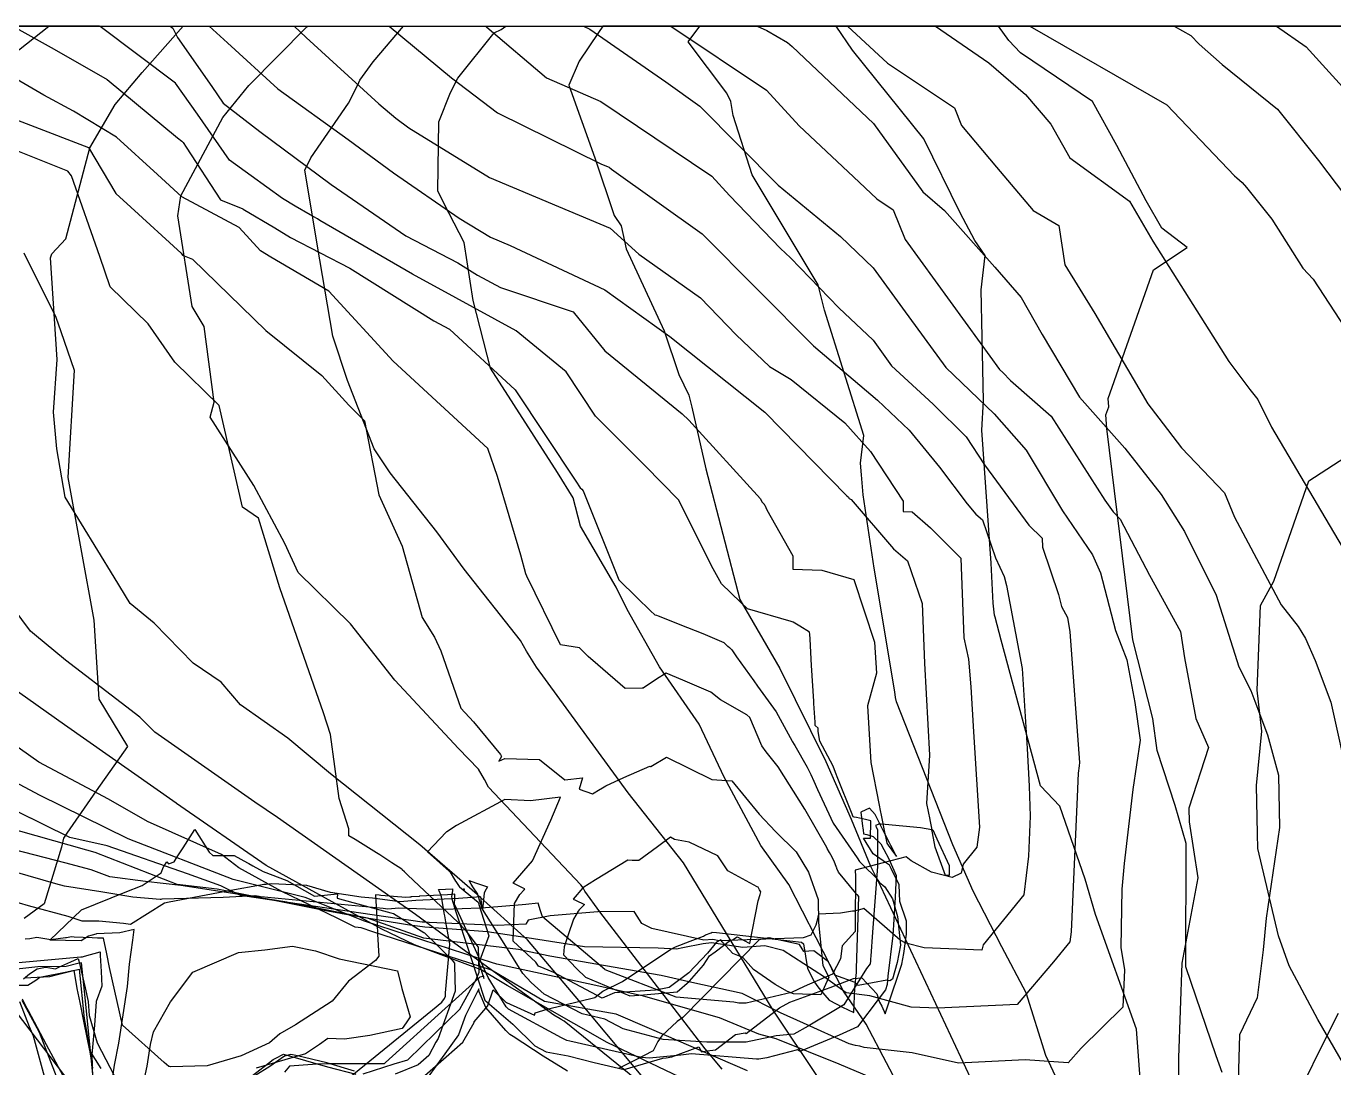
# Model space of a CAD drawing. Extents: x 0 to 298, y 0 to 220.
# Drawn here: x 49.19 to 91.3, y 186.46 to 220 of the extents above; entities that cross this region are included whole.
import ezdxf

# ---------------------------------------------------------------- set-up
doc = ezdxf.new("R2010")
doc.units = 0
doc.layers.add('LINES', color=1, linetype='CONTINUOUS')

msp = doc.modelspace()

# ---------------------------------------------------------------- linework, layer by layer
at = {"layer": 'LINES', "color": 1}
for points in [[(42.936, 220, 0), (49.698, 220, 0), (50.543, 220, 0), (53.827, 220, 0), (53.908, 219.934, 0), (54.06, 219.634, 0), (55.166, 218.059, 0), (55.539, 217.526, 0), (56.714, 216.605, 0), (59.016, 214.899, 0), (61.42, 213.25, 0), (63.088, 212.385, 0), (63.724, 211.987, 0), (64.468, 211.581, 0), (66.808, 210.806, 0), (67.824, 209.542, 0), (70.313, 207.522, 0), (70.535, 207.311, 0), (72.84, 204.78, 0), (72.878, 204.684, 0), (72.933, 204.63, 0), (72.952, 204.612, 0), (72.961, 204.603, 0), (72.983, 204.582, 0), (73.037, 204.429, 0), (73.883, 202.947, 0), (73.877, 202.519, 0), (74.814, 202.491, 0), (75.841, 202.189, 0), (76.515, 200.166, 0), (76.574, 199.167, 0), (76.279, 198.121, 0), (76.395, 196.293, 0), (76.663, 194.922, 0), (76.697, 194.749, 0), (76.727, 194.595, 0), (76.844, 194, 0), (76.872, 193.857, 0), (76.904, 193.694, 0), (76.95, 193.631, 0), (77.063, 193.475, 0), (77.215, 193.265, 0), (77.035, 193.621, 0), (76.99, 193.711, 0), (76.844, 194, 0), (76.608, 194.467, 0), (76.53, 194.621, 0), (76.35, 194.821, 0), (76.09, 194.71, 0), (76.066, 194.7, 0), (76.127, 194.242, 0), (76.135, 194.184, 0), (76.142, 194.129, 0), (76.159, 194.002, 0), (76.264, 193.972, 0), (76.466, 193.916, 0), (76.714, 193.677, 0), (76.807, 193.496, 0), (76.966, 193.189, 0), (77.206, 192.656, 0), (77.174, 191.956, 0), (77.123, 191.063, 0), (77.105, 190.724, 0), (76.941, 189.42, 0), (76.921, 189.142, 0), (76.859, 188.97, 0), (76.664, 188.702, 0), (75.967, 187.789, 0), (75.373, 187.514, 0), (74.161, 187.007, 0), (74.092, 186.997, 0), (74.026, 187.038, 0), (73.041, 186.788, 0), (72.786, 186.74, 0), (72.705, 186.74, 0), (70.611, 186.919, 0)], [(74.485, 199.413, 0), (74.434, 200.265, 0), (74.425, 200.423, 0), (74.421, 200.492, 0), (74.103, 200.68, 0), (73.994, 200.745, 0), (73.885, 200.81, 0), (73.825, 200.828, 0), (72.42, 201.242, 0), (72.196, 201.458, 0), (71.587, 202.049, 0), (71.312, 202.529, 0), (70.201, 204.753, 0), (69.121, 205.84, 0), (67.525, 207.448, 0), (66.582, 208.869, 0), (64.974, 210.196, 0), (63.027, 211.257, 0), (61.636, 212.015, 0), (58.647, 213.748, 0), (58.571, 213.792, 0), (58.339, 213.926, 0), (57.857, 214.206, 0), (57.44, 214.448, 0), (56.439, 215.182, 0), (55.738, 215.688, 0), (54.708, 217.162, 0), (54.003, 218.166, 0), (51.57, 219.984, 0), (51.548, 220, 0), (51.316, 220, 0), (51.287, 220, 0), (51.241, 220, 0), (43.56, 220, 0)], [(45.335, 220, 0), (51.473, 220, 0), (52.136, 220, 0), (52.96, 220, 0), (58.22, 220, 0), (60.351, 220, 0), (63.413, 220, 0), (65.558, 220, 0), (73.126, 220, 0), (74.018, 220, 0), (74.021, 220, 0), (75.643, 220, 0), (76.926, 218.812, 0), (79.088, 217.369, 0), (79.31, 216.799, 0), (80.439, 215.461, 0), (81.618, 214.066, 0), (82.443, 213.581, 0), (82.634, 212.32, 0), (83.605, 210.751, 0), (85.316, 207.842, 0), (85.666, 207.382, 0), (86.4, 206.423, 0), (87.783, 204.973, 0), (88.1, 204.19, 0), (89.609, 201.368, 0), (90.151, 200.675, 0), (90.394, 200.288, 0), (90.705, 199.58, 0), (91.208, 198.238, 0), (91.795, 195.579, 0)], [(61.601, 185.844, 0), (62.714, 186.821, 0), (63.25, 187.294, 0), (63.613, 187.925, 0), (63.615, 187.929, 0), (63.62, 187.938, 0), (63.622, 187.941, 0), (64.055, 188.457, 0), (64.062, 188.466, 0), (64.225, 188.98, 0), (64.651, 188.57, 0), (64.657, 188.564, 0), (64.659, 188.562, 0), (65.559, 188.164, 0), (65.585, 188.238, 0), (65.968, 188.355, 0), (67.501, 188.731, 0), (67.758, 188.927, 0), (68.397, 189.245, 0), (69.953, 190.288, 0), (70.101, 190.357, 0), (70.577, 190.546, 0), (70.998, 190.698, 0), (71.065, 190.742, 0), (71.25, 190.808, 0), (71.279, 190.83, 0), (71.417, 190.819, 0), (74.161, 190.508, 0), (74.219, 190.461, 0), (74.353, 189.667, 0), (74.582, 189.225, 0), (74.687, 189.074, 0), (74.773, 188.959, 0), (75.047, 188.64, 0), (75.482, 188.412, 0), (75.848, 188.249, 0), (75.881, 189.044, 0), (75.932, 189.53, 0), (75.935, 189.662, 0), (76.005, 191.981, 0), (75.966, 192.029, 0), (75.924, 192.058, 0), (75.908, 192.083, 0), (75.904, 192.089, 0), (75.349, 192.759, 0), (75.299, 192.885, 0), (75.294, 192.898, 0), (75.289, 192.911, 0), (75.207, 193.12, 0), (75.101, 193.321, 0), (75.059, 193.399, 0), (74.99, 193.529, 0), (74.978, 193.553, 0), (74.263, 194.794, 0), (73.411, 196.15, 0), (73.023, 196.64, 0), (72.881, 196.828, 0), (72.498, 197.738, 0), (72.393, 197.824, 0), (71.555, 198.315, 0), (71.243, 198.559, 0), (70.34, 198.944, 0), (69.796, 199.175, 0), (69.494, 198.977, 0), (69.055, 198.69, 0), (69.05, 198.692, 0), (69.04, 198.692, 0), (69.029, 198.692, 0), (68.475, 198.676, 0), (67.598, 199.436, 0), (67.286, 199.706, 0), (67.277, 199.715, 0), (67.2, 199.793, 0), (67.012, 199.984, 0), (66.4, 200.082, 0), (65.312, 202.295, 0), (65.282, 202.368, 0), (65.12, 202.969, 0), (64.364, 205.506, 0), (64.059, 206.403, 0), (61.013, 209.217, 0), (58.936, 211.468, 0), (57.07, 212.565, 0), (56.735, 212.763, 0), (56.731, 212.765, 0), (56.045, 213.513, 0), (54.2, 214.51, 0), (53.419, 215.223, 0), (52.101, 216.428, 0), (50.714, 217.263, 0), (49.755, 217.78, 0), (45.937, 220, 0)], [(47.769, 220, 0), (49.494, 220, 0), (51.173, 220, 0), (53.882, 220, 0), (54.157, 220, 0), (57.471, 220, 0), (58.906, 220, 0), (63.982, 220, 0), (64.003, 219.983, 0), (64.02, 219.97, 0), (65.945, 218.336, 0), (67.696, 217.578, 0), (70.616, 215.608, 0), (71.272, 215.169, 0), (71.844, 214.546, 0), (73.487, 212.84, 0), (73.805, 212.537, 0), (75.361, 210.933, 0), (76.464, 209.886, 0), (77.058, 209.066, 0), (78.395, 207.835, 0), (79.463, 206.774, 0), (80.055, 205.88, 0), (81.48, 203.936, 0), (81.911, 203.511, 0), (81.919, 203.228, 0), (82.439, 201.704, 0), (82.533, 201.312, 0), (82.726, 200.961, 0), (82.798, 200.502, 0)], [(48.014, 218.498, 0), (49.915, 220, 0), (54.525, 220, 0), (55.031, 220, 0)], [(48.056, 220, 0), (52.677, 220, 0), (53.146, 220, 0), (55.215, 220, 0), (58.563, 220, 0), (62.19, 220, 0), (63.717, 220, 0), (66.827, 220, 0), (69.956, 220, 0), (73.031, 217.944, 0), (74.086, 216.794, 0), (75.831, 215.146, 0), (76.589, 214.444, 0), (77.116, 214.092, 0), (77.492, 213.127, 0), (79.909, 209.806, 0), (80.531, 208.946, 0), (80.638, 208.848, 0), (80.89, 208.597, 0), (82.197, 207.439, 0)], [(48.094, 220, 0), (49.493, 220, 0), (51.336, 220, 0), (52.403, 220, 0), (52.549, 220, 0), (57.767, 220, 0), (58.504, 220, 0), (58.55, 220, 0), (58.811, 220, 0), (58.821, 220, 0), (60.876, 220, 0), (62.89, 218.333, 0), (64.367, 217.205, 0), (67.714, 215.562, 0), (67.914, 215.478, 0), (67.962, 215.456, 0), (68.043, 215.398, 0), (70.964, 213.314, 0), (74.546, 209.71, 0), (76.608, 207.954, 0), (77.63, 206.99, 0), (78.599, 205.8, 0), (79.493, 204.617, 0), (79.772, 204.294, 0), (79.991, 204.104, 0), (80.409, 202.883, 0), (80.682, 202.281, 0), (80.756, 201.994, 0), (81.267, 199.322, 0), (81.43, 196.746, 0), (81.49, 195.528, 0), (81.528, 194.571, 0), (81.471, 193.276, 0), (81.318, 192.031, 0), (80.008, 190.428, 0), (79.971, 190.247, 0), (78.104, 190.324, 0), (77.516, 190.481, 0), (77.341, 190.576, 0), (76.163, 191.589, 0), (75.991, 191.544, 0), (75.886, 191.517, 0), (75.851, 191.511, 0), (75.819, 191.507, 0), (75.81, 191.505, 0), (75.796, 191.503, 0), (75.41, 191.445, 0), (74.704, 191.413, 0), (74.65, 191.173, 0), (74.625, 191.061, 0), (74.46, 190.736, 0), (74.21, 190.653, 0)], [(48.581, 220, 0), (49.725, 220, 0), (50.386, 220, 0), (50.667, 220, 0), (53.962, 220, 0), (57.178, 220, 0), (57.377, 220, 0), (58.516, 220, 0), (58.56, 220, 0), (64.318, 220, 0), (65.456, 220, 0), (67.139, 220, 0), (67.342, 219.906, 0), (69.786, 218.206, 0), (70.884, 217.422, 0), (73.406, 214.884, 0), (75.41, 213.227, 0), (76.467, 212.224, 0), (77.408, 210.925, 0), (78.808, 209.006, 0), (80.365, 207.515, 0), (81.389, 206.351, 0), (82.562, 204.394, 0), (83.528, 202.977, 0), (83.791, 202.396, 0), (84.27, 200.54, 0), (84.635, 199.597, 0), (84.892, 198.223, 0), (85.066, 197.008, 0), (84.83, 195.421, 0), (84.549, 193.04, 0), (84.471, 192.213, 0), (84.438, 190.343, 0), (84.56, 189.624, 0), (84.504, 188.421, 0), (83.167, 187.093, 0), (82.75, 186.623, 0), (81.364, 186.721, 0), (79.22, 186.614, 0), (77.724, 186.949, 0), (76.181, 187.117, 0), (76.038, 187.16, 0), (75.896, 187.182, 0), (75.689, 187.237, 0), (74.221, 187.897, 0), (73.483, 188.231, 0), (72.246, 188.861, 0), (70.63, 189.214, 0)], [(48.585, 220, 0), (49.69, 220, 0), (50.404, 220, 0), (52.947, 220, 0), (54.419, 220, 0), (54.431, 220, 0), (55.079, 220, 0), (55.67, 219.465, 0), (57.292, 217.983, 0), (59.558, 216.348, 0), (61.023, 215.274, 0), (63.136, 213.823, 0), (64.142, 213.206, 0), (64.775, 212.94, 0), (67.821, 211.511, 0), (69.917, 210.014, 0), (72.975, 207.572, 0), (75.618, 204.882, 0), (75.668, 204.831, 0), (75.681, 204.806, 0), (75.69, 204.79, 0), (75.754, 204.759, 0), (77.123, 203.178, 0), (77.572, 202.788, 0), (78.044, 201.409, 0), (78.117, 199.495, 0), (78.286, 196.535, 0), (78.189, 194.974, 0), (78.29, 194.46, 0), (78.291, 194.451, 0), (78.314, 194.336, 0), (78.355, 194.127, 0), (77.996, 194.188, 0), (76.85, 194.296, 0), (76.726, 194.307, 0), (76.719, 194.308, 0), (76.651, 194.306, 0), (76.64, 194.305, 0), (76.633, 194.302, 0), (76.543, 194.264, 0), (76.56, 194.227, 0), (76.606, 194.127, 0), (76.605, 193.941, 0), (76.603, 193.348, 0), (76.603, 193.287, 0), (76.603, 193.269, 0), (76.609, 192.941, 0), (76.444, 190.828, 0), (76.388, 190.06, 0), (76.382, 189.971, 0), (76.384, 189.908, 0), (76.371, 189.811, 0), (76.253, 189.657, 0), (75.527, 188.493, 0), (74.37, 187.806, 0), (73.909, 187.546, 0), (73.348, 187.492, 0), (72.377, 187.295, 0), (71.107, 187.293, 0), (69.704, 187.379, 0), (68.415, 187.721, 0), (67.826, 188.028, 0), (67.099, 188.2, 0), (65.876, 188.831, 0), (65.452, 189.213, 0), (65.186, 189.5, 0), (64.586, 190.466, 0), (63.89, 191.568, 0), (63.869, 191.714, 0), (63.832, 191.964, 0), (63.112, 191.92, 0), (61.74, 191.852, 0), (61.223, 191.809, 0), (60.341, 191.928, 0)], [(48.76, 220, 0), (50.096, 219.263, 0), (51.803, 218.278, 0), (54.059, 216.409, 0), (54.207, 216.298, 0), (54.241, 216.25, 0), (54.342, 216.105, 0), (55.446, 214.407, 0), (56.165, 214.119, 0), (56.182, 214.109, 0), (57.194, 213.505, 0), (57.707, 213.198, 0), (59.608, 212.213, 0), (62.318, 210.515, 0), (62.818, 210.242, 0), (64.942, 208.295, 0)], [(48.785, 220, 0), (50.157, 220, 0), (55.851, 220, 0), (56.204, 220, 0), (58.221, 220, 0), (58.299, 220, 0), (62.09, 220, 0), (66.382, 220, 0), (72.726, 220, 0), (73.038, 219.856, 0), (73.713, 219.469, 0), (73.858, 219.349, 0), (76.476, 216.862, 0), (78.064, 214.67, 0), (78.764, 214.07, 0), (80.389, 212.244, 0), (81.232, 211.261, 0), (81.905, 210.078, 0), (83.108, 208.053, 0), (84.568, 206.417, 0), (85.743, 204.918, 0), (86.493, 203.729, 0), (87.512, 201.678, 0), (88.241, 199.376, 0), (88.626, 198.613, 0), (88.757, 198.27, 0), (89.169, 197.188, 0), (89.525, 195.881, 0), (89.557, 194.205, 0), (89.128, 191.283, 0), (89.023, 190.262, 0), (88.833, 188.716, 0), (88.269, 187.521, 0), (88.187, 184.932, 0)], [(49.156, 220, 0), (51.759, 220, 0), (54.291, 220, 0), (55.087, 220, 0), (55.168, 220, 0), (57.825, 220, 0), (58.202, 219.631, 0), (60.549, 217.498, 0), (61.094, 217.041, 0), (61.515, 216.725, 0), (64.111, 215.132, 0), (66.331, 214.198, 0), (68, 213.496, 0), (68.924, 212.66, 0)], [(69.268, 185.904, 0), (67.398, 188.139, 0), (66.983, 188.628, 0), (65.333, 190.588, 0), (63.717, 192.045, 0), (61.865, 193.644, 0), (58.995, 195.933, 0), (57.617, 197.075, 0), (56.091, 198.153, 0), (55.465, 198.885, 0), (54.566, 199.491, 0), (53.317, 200.775, 0), (52.536, 201.413, 0), (52.027, 202.258, 0), (50.445, 204.836, 0), (50.181, 206.392, 0), (50.072, 207.568, 0), (50.19, 209.27, 0), (49.978, 212.546, 0), (50.016, 212.669, 0), (50.467, 213.153, 0), (51.236, 216.084, 0), (52.055, 217.473, 0), (52.928, 218.507, 0), (54.247, 220, 0), (57.877, 220, 0), (58.511, 220, 0), (63.109, 220, 0), (64.289, 220, 0), (68.453, 220, 0), (72.796, 220, 0), (72.81, 220, 0), (75.346, 220, 0), (76.011, 220, 0), (81.292, 220, 0), (81.331, 220, 0), (81.354, 220, 0), (81.514, 220, 0), (85.923, 217.472, 0), (88.098, 215.181, 0), (88.173, 215.115, 0), (88.354, 214.969, 0), (88.488, 214.802, 0), (89.303, 213.789, 0), (90.301, 212.21, 0), (90.632, 211.851, 0), (92.349, 209.23, 0)], [(71.604, 186.425, 0), (71.059, 187.071, 0), (67.668, 191.482, 0), (67.181, 192.155, 0), (67.126, 192.258, 0), (67.056, 192.351, 0), (64.075, 195.5, 0), (63.951, 195.746, 0), (63.754, 196.083, 0), (63.111, 196.748, 0), (61.063, 198.945, 0), (59.638, 200.762, 0), (57.952, 202.415, 0), (57.519, 203.342, 0), (56.518, 205.208, 0), (55.115, 207.417, 0), (55.243, 207.9, 0), (54.919, 210.329, 0), (54.538, 210.974, 0), (54.07, 213.893, 0), (54.167, 214.535, 0), (55.521, 217.055, 0), (56.36, 218.086, 0), (58.22, 219.964, 0), (58.228, 219.974, 0), (58.261, 220, 0), (68.234, 220, 0), (73.577, 220, 0), (74.508, 220, 0), (79.466, 220, 0), (81.443, 220, 0), (86.165, 220, 0), (86.701, 219.694, 0), (86.964, 219.416, 0), (87.701, 218.764, 0), (89.486, 217.331, 0), (90.812, 215.68, 0), (94.521, 210.771, 0)], [(55.031, 220, 0), (57.926, 220, 0), (58.038, 220, 0), (59.862, 220, 0), (67.308, 220, 0), (75.568, 220, 0), (75.816, 220, 0), (78.469, 220, 0), (80.193, 218.819, 0), (81.371, 217.799, 0), (82.193, 216.84, 0), (82.805, 215.765, 0), (84.722, 214.366, 0), (85.477, 213.078, 0), (87.921, 209.199, 0), (88.599, 208.307, 0), (88.851, 207.979, 0), (89.292, 207.095, 0), (91.575, 203.239, 0)], [(74.718, 186.121, 0), (73.247, 188.32, 0), (72.04, 190.29, 0), (70.359, 193.059, 0), (68.575, 195.317, 0), (65.625, 199.358, 0), (65.3, 199.883, 0), (65.104, 200.219, 0), (63.295, 202.513, 0), (62.419, 203.72, 0), (60.913, 205.622, 0), (60.398, 206.393, 0), (59.542, 208.595, 0), (59.065, 210.019, 0), (58.642, 212.481, 0), (58.168, 215.359, 0), (58.353, 215.759, 0), (59.57, 217.516, 0), (59.608, 217.594, 0), (59.901, 218.19, 0), (59.935, 218.258, 0), (60.367, 218.851, 0), (61.339, 220, 0), (62.805, 220, 0), (63.021, 220, 0), (63.781, 220, 0), (71.573, 220, 0), (71.598, 220, 0), (73.05, 220, 0), (74.628, 220, 0), (77.951, 220, 0), (80.207, 220, 0), (81.53, 220, 0), (86.141, 220, 0), (86.45, 220, 0), (87.182, 220, 0), (89.457, 220, 0), (90.408, 219.333, 0), (92.216, 217.353, 0)], [(77.547, 185.381, 0), (76.243, 187.875, 0), (75.516, 188.933, 0), (73.756, 192.364, 0), (72.845, 193.622, 0), (71.664, 195.822, 0), (70.859, 197.527, 0), (69.587, 199.376, 0), (68.547, 201.224, 0), (68.186, 201.943, 0), (67.041, 203.902, 0), (66.801, 204.816, 0), (66.298, 205.635, 0), (64.14, 208.99, 0), (63.585, 211.167, 0), (63.298, 213.04, 0), (62.655, 214.278, 0), (62.451, 214.699, 0), (62.481, 216.917, 0), (62.855, 217.861, 0), (63.088, 218.323, 0), (64.257, 219.782, 0), (64.487, 219.888, 0), (64.633, 220, 0), (69.16, 220, 0), (71.586, 220, 0), (73.2, 220, 0)], [(67.76, 220, 0), (67.626, 219.801, 0), (67.002, 218.876, 0), (66.665, 218.105, 0), (66.667, 218.1, 0), (67.508, 215.762, 0), (68.123, 213.906, 0), (68.351, 213.577, 0), (68.517, 212.831, 0), (69.735, 210.195, 0), (70.208, 208.788, 0), (70.534, 208.125, 0), (70.622, 207.735, 0), (71.077, 205.746, 0), (72.172, 201.545, 0), (73.46, 199.325, 0), (74.939, 196.326, 0), (75.762, 194.467, 0), (76.38, 192.96, 0), (76.708, 192.313, 0), (79.596, 186.136, 0)], [(91.584, 220, 0), (90.289, 220, 0), (88.662, 220, 0), (86.078, 220, 0), (85.611, 220, 0), (84.576, 220, 0), (81.706, 220, 0), (79.082, 220, 0), (74.61, 220, 0), (73.246, 220, 0), (70.755, 220, 0), (70.386, 220, 0), (70.351, 220, 0), (67.76, 220, 0)], [(82.745, 185.328, 0), (82.026, 186.856, 0), (81.394, 188.882, 0), (80.615, 190.359, 0), (79.682, 192.151, 0), (79.027, 193.64, 0), (77.219, 198.243, 0), (77.183, 198.384, 0), (77.16, 198.565, 0), (76.498, 202.55, 0), (76.149, 204.916, 0), (76.094, 205.55, 0), (76.058, 205.935, 0), (76.169, 206.825, 0), (74.903, 210.855, 0), (74.695, 211.672, 0), (74.534, 211.945, 0), (72.574, 215.21, 0), (71.957, 217.121, 0), (71.887, 217.573, 0), (71.756, 217.842, 0), (70.511, 219.491, 0), (70.88, 220, 0), (71.893, 220, 0), (72.23, 220, 0), (81.795, 220, 0), (83.787, 220, 0)], [(73.2, 220, 0), (75.848, 220, 0), (81.619, 220, 0), (85.352, 220, 0), (86.027, 220, 0), (86.626, 220, 0), (87.991, 220, 0), (92.185, 220, 0)], [(85.073, 185.983, 0), (84.942, 187.712, 0), (83.624, 191.395, 0), (83.291, 192.541, 0), (82.474, 194.887, 0), (81.854, 195.542, 0), (80.587, 200.232, 0), (80.393, 200.973, 0), (80.379, 201.036, 0), (80.334, 201.421, 0), (80.268, 202.714, 0), (79.971, 206.994, 0), (80.025, 207.942, 0), (79.981, 209.989, 0), (79.943, 211.515, 0), (80.07, 212.618, 0), (79.736, 213.1, 0), (79.265, 213.995, 0), (78.1, 216.371, 0), (75.798, 219.228, 0), (75.277, 220, 0), (77.958, 220, 0), (81.882, 220, 0), (83.012, 220, 0), (84.772, 220, 0), (84.974, 220, 0), (86.096, 220, 0), (89.781, 220, 0), (90.406, 220, 0), (92.821, 220, 0)], [(87.703, 186.314, 0), (87.511, 186.852, 0), (86.531, 189.714, 0), (86.548, 193.689, 0), (86.192, 194.908, 0), (85.618, 196.675, 0), (85.477, 197.712, 0), (84.825, 200.242, 0), (83.996, 207.049, 0), (83.962, 207.485, 0), (84.055, 207.749, 0), (84.037, 208.014, 0), (85.493, 212.159, 0), (86.576, 212.877, 0), (85.768, 213.496, 0), (85.258, 214.372, 0), (84.314, 216.154, 0), (83.526, 217.576, 0), (81.211, 219.145, 0), (80.839, 219.54, 0), (80.508, 220, 0), (81.971, 220, 0), (82.222, 220, 0), (84.348, 220, 0), (84.418, 220, 0), (89.075, 220, 0), (90.352, 220, 0), (90.707, 220, 0), (95.902, 220, 0)], [(83.787, 220, 0), (85.188, 220, 0), (85.522, 220, 0), (88.533, 220, 0), (92.784, 220, 0), (93.967, 220, 0), (95.499, 220, 0), (97.076, 220, 0), (98.945, 218.369, 0), (101.49, 216.04, 0), (102.829, 214.434, 0), (104.291, 212.375, 0), (106.285, 209.772, 0), (107.539, 207.494, 0), (108.297, 206.396, 0), (109.363, 204.131, 0), (110.05, 202.676, 0), (110.884, 200.811, 0), (111.927, 199.475, 0), (113.107, 197.617, 0)], [(47.732, 217.429, 0), (51.195, 216.089, 0), (52.082, 214.615, 0), (52.565, 214.174, 0), (54.18, 212.693, 0), (54.225, 212.624, 0), (54.546, 212.495, 0), (56.903, 210.206, 0), (58.711, 208.748, 0), (59.584, 207.802, 0), (60.086, 207.294, 0), (60.547, 204.916, 0), (61.301, 203.26, 0), (61.946, 200.964, 0), (62.343, 200.326, 0), (62.543, 199.884, 0), (63.193, 198.042, 0), (63.597, 197.599, 0), (64.465, 196.552, 0), (64.494, 196.483, 0), (64.41, 196.341, 0), (64.609, 196.424, 0), (65.717, 196.386, 0), (66.539, 195.735, 0), (67.109, 195.803, 0), (66.999, 195.44, 0), (67.43, 195.281, 0), (67.674, 195.433, 0), (67.693, 195.444, 0), (67.857, 195.547, 0), (68.439, 195.807, 0), (69.27, 196.179, 0), (69.276, 196.176, 0), (69.295, 196.162, 0), (69.308, 196.17, 0), (69.806, 196.462, 0), (71.266, 195.745, 0), (71.91, 195.707, 0), (72.797, 194.631, 0), (73.325, 194.07, 0), (73.988, 193.421, 0), (74.385, 192.759, 0), (74.691, 191.888, 0), (74.702, 191.141, 0), (74.85, 189.758, 0), (75.04, 189.381, 0), (74.783, 188.809, 0), (73.903, 188.849, 0), (73.713, 188.919, 0), (73.306, 189.145, 0), (72.616, 189.628, 0), (72.267, 190.019, 0), (71.942, 190.142, 0), (71.609, 190.523, 0), (71.558, 190.585, 0), (71.425, 190.507, 0), (71.132, 190.152, 0), (70.535, 189.521, 0), (69.897, 189.051, 0), (69.84, 189.036, 0), (69.454, 188.968, 0), (68.141, 188.883, 0), (67.74, 188.705, 0), (66.188, 189.536, 0), (65.689, 189.738, 0), (65.601, 189.869, 0), (64.868, 190.537, 0), (64.869, 190.56, 0), (64.917, 191.753, 0), (65.085, 192.049, 0), (65.223, 192.194, 0), (65.25, 192.222, 0), (65.196, 192.248, 0), (64.876, 192.404, 0), (65.5, 193.131, 0), (66.087, 194.441, 0), (66.398, 195.18, 0), (65.428, 195.062, 0), (64.603, 195.105, 0), (63.052, 194.261, 0), (62.74, 194.065, 0), (62.714, 194.048, 0), (62.117, 193.419, 0), (62.812, 192.794, 0), (62.845, 192.764, 0), (62.986, 192.53, 0), (63.02, 192.473, 0), (63.031, 192.458, 0), (63.137, 192.297, 0), (63.143, 192.293, 0), (63.747, 191.801, 0), (63.748, 191.799, 0), (63.765, 191.743, 0), (63.771, 191.724, 0), (64.092, 190.718, 0), (63.768, 189.846, 0), (63.833, 189.648, 0), (63.91, 189.408, 0), (63.804, 189.386, 0), (63.792, 189.375, 0), (62.685, 188.375, 0), (60.764, 186.634, 0), (60.722, 186.59, 0), (60.717, 186.588, 0), (60.708, 186.588, 0), (60.677, 186.591, 0), (58.915, 186.597, 0), (58.539, 186.582, 0), (58.416, 186.567, 0), (57.666, 186.516, 0), (57.512, 186.327, 0)], [(60.044, 186.276, 0), (61.037, 186.594, 0), (61.483, 186.726, 0), (62.366, 187.579, 0), (63.157, 188.354, 0), (63.276, 188.568, 0), (63.686, 189.311, 0), (63.775, 189.549, 0), (63.752, 190.349, 0), (63.363, 190.871, 0), (63.087, 191.157, 0), (61.483, 192.664, 0), (61.374, 192.77, 0), (61.297, 192.843, 0), (61.285, 192.855, 0), (60.97, 193.062, 0), (60.574, 193.323, 0), (60.473, 193.389, 0), (59.78, 193.812, 0), (59.584, 193.932, 0), (59.583, 194.027, 0), (59.582, 194.159, 0), (59.266, 195.134, 0), (58.993, 197.193, 0), (58.768, 197.898, 0), (57.356, 201.912, 0), (56.675, 204.157, 0), (56.161, 204.509, 0), (55.409, 207.79, 0), (53.974, 209.187, 0), (53.116, 210.418, 0), (51.898, 211.604, 0), (51.557, 212.58, 0), (50.647, 215.185, 0), (50.53, 215.33, 0), (48.657, 216.083, 0)], [(49.118, 212.705, 0), (50.14, 210.631, 0), (50.303, 210.168, 0), (50.733, 208.929, 0), (50.527, 205.471, 0), (51.364, 200.879, 0), (51.526, 198.337, 0), (52.45, 196.81, 0), (51.443, 195.381, 0), (50.494, 194.02, 0), (50.396, 193.858, 0), (50.324, 193.567, 0), (49.77, 191.747, 0), (49.121, 191.272, 0)], [(68.924, 212.66, 0), (70.908, 211.255, 0), (72.056, 210.063, 0), (73.128, 209.041, 0), (73.829, 208.624, 0), (75.551, 207.23, 0), (76.382, 206.305, 0), (77.437, 204.706, 0), (77.432, 204.37, 0), (77.718, 204.362, 0), (78.312, 203.844, 0), (79.295, 202.875, 0), (79.303, 202.58, 0), (79.39, 200.303, 0), (79.539, 199.617, 0), (79.614, 198.728, 0), (79.695, 197.283, 0), (79.888, 194.214, 0), (79.807, 193.567, 0), (79.362, 193.023, 0), (79.302, 192.729, 0), (79.013, 192.588, 0), (78.341, 192.767, 0), (77.686, 193.124, 0), (77.529, 193.258, 0), (76.789, 193.065, 0), (75.891, 192.831, 0), (75.892, 192.778, 0), (75.894, 192.682, 0), (75.89, 191.115, 0), (75.882, 190.85, 0), (75.464, 190.39, 0), (75.41, 189.977, 0), (75.154, 189.483, 0), (74.249, 189.077, 0), (73.838, 188.894, 0), (72.379, 188.544, 0), (72.251, 188.548, 0), (72.138, 188.546, 0), (71.975, 188.579, 0), (70.124, 188.738, 0), (67.84, 189.624, 0), (67.824, 189.632, 0), (65.816, 191.324, 0), (65.755, 191.518, 0), (65.679, 191.761, 0), (65.28, 191.724, 0), (65.166, 191.714, 0), (63.986, 191.619, 0), (63.841, 191.607, 0), (63.8, 191.605, 0), (62.66, 191.561, 0), (62.055, 191.572, 0), (61.187, 191.606, 0), (60.833, 191.576, 0), (60.688, 191.589, 0), (57.31, 191.915, 0), (56.87, 191.955, 0), (56.734, 191.973, 0), (56.693, 191.98, 0), (56.568, 192.003, 0), (56.549, 191.997, 0), (55.53, 191.949, 0), (53.562, 191.891, 0), (53.526, 191.886, 0), (53.5, 191.887, 0), (52.629, 191.961, 0), (51.592, 192.129, 0), (50.429, 192.308, 0), (50.14, 192.387, 0), (48.849, 192.763, 0)], [(64.942, 208.295, 0), (66.893, 205.353, 0), (67.034, 205.141, 0), (67.083, 205.095, 0), (67.128, 205.045, 0), (68.273, 202.171, 0), (68.855, 201.604, 0), (69.3, 201.176, 0), (69.433, 201.048, 0), (69.488, 201.032, 0), (69.548, 201.015, 0), (70.485, 200.643, 0), (70.983, 200.446, 0), (71.127, 200.383, 0), (71.656, 200.152, 0), (71.769, 200.053, 0), (71.789, 200.036, 0), (71.841, 199.991, 0), (71.899, 199.941, 0), (71.911, 199.923, 0), (72.068, 199.698, 0), (72.622, 198.924, 0), (72.747, 198.749, 0), (73.339, 197.922, 0), (73.862, 196.979, 0), (73.873, 196.96, 0), (73.92, 196.876, 0), (73.942, 196.838, 0), (74.344, 196.149, 0), (74.456, 195.905, 0), (74.556, 195.688, 0), (74.678, 195.421, 0), (75.177, 194.336, 0), (75.949, 193.223, 0), (76.023, 193.102, 0), (76.152, 192.983, 0), (76.563, 192.58, 0), (76.661, 192.438, 0), (76.843, 192.292, 0), (77.09, 191.901, 0), (77.248, 191.334, 0), (77.349, 190.412, 0), (77.238, 189.86, 0), (77.084, 189.319, 0), (77.006, 189.261, 0), (76.903, 189.29, 0), (75.979, 189.112, 0), (75.891, 189.206, 0), (75.232, 189.443, 0), (75.024, 189.874, 0), (74.559, 190.231, 0), (74.237, 190.209, 0), (74.091, 190.435, 0), (73.114, 190.65, 0), (73.108, 190.652, 0), (73.105, 190.653, 0), (73.105, 190.653, 0), (72.793, 190.588, 0), (70.332, 188.079, 0), (70.158, 187.953, 0), (69.658, 187.49, 0), (69.528, 187.307, 0), (69.379, 187.012, 0), (68.778, 186.704, 0), (68.265, 186.444, 0)], [(93.211, 183.82, 0), (90.792, 188.02, 0), (89.86, 189.746, 0), (89.524, 190.717, 0), (88.852, 193.529, 0), (88.843, 193.996, 0), (88.81, 195.555, 0), (88.98, 197.298, 0), (88.829, 198.621, 0), (88.942, 201.348, 0), (89.368, 202.129, 0), (90.501, 205.367, 0), (94.616, 208.037, 0)], [(82.197, 207.439, 0), (83.929, 204.735, 0), (84.2, 204.369, 0), (84.417, 204.133, 0), (85.366, 202.322, 0), (86.363, 200.509, 0), (86.496, 199.662, 0), (86.861, 197.71, 0), (87.264, 196.781, 0), (86.633, 194.823, 0), (86.641, 194.385, 0), (86.918, 192.579, 0), (86.404, 189.831, 0), (86.301, 186.784, 0), (86.303, 186.125, 0)], [(70.532, 184.711, 0), (66.515, 187.968, 0), (66.423, 188.018, 0), (66.382, 188.043, 0), (66.184, 188.163, 0), (63.118, 190.378, 0), (61.725, 191.397, 0), (57.28, 194.518, 0), (56.557, 195.016, 0), (53.338, 197.268, 0), (52.849, 197.75, 0), (52.249, 198.213, 0), (50.451, 199.588, 0), (49.461, 200.412, 0), (49.332, 200.525, 0), (48.522, 201.607, 0)], [(82.798, 200.502, 0), (83.113, 196.289, 0), (83.097, 196.185, 0), (83.07, 195.952, 0), (83.035, 195.185, 0), (82.843, 190.845, 0), (82.802, 190.521, 0), (82.275, 189.876, 0), (81.106, 188.504, 0), (78.539, 188.386, 0), (77.692, 188.421, 0), (76.363, 188.778, 0), (75.597, 188.875, 0), (74.901, 189.379, 0), (73.573, 190.243, 0), (72.978, 190.39, 0), (72.274, 190.334, 0), (71.262, 190.484, 0), (70.997, 190.461, 0), (70.334, 190.326, 0), (70.128, 190.28, 0), (69.541, 190.315, 0), (67.167, 190.364, 0), (65.328, 190.649, 0), (64.031, 190.847, 0), (62.909, 190.924, 0), (62.024, 190.997, 0), (61.472, 191.069, 0), (59.843, 191.333, 0), (58.786, 191.532, 0), (55.342, 192.211, 0), (54.052, 192.371, 0), (51.407, 193.399, 0), (51.144, 193.467, 0), (48.446, 194.231, 0)], [(59.625, 186.178, 0), (62.271, 188.334, 0), (62.571, 188.579, 0), (62.657, 188.697, 0), (62.696, 188.776, 0), (62.697, 188.845, 0), (62.698, 188.879, 0), (62.83, 190.437, 0), (62.832, 190.461, 0), (62.728, 191.037, 0), (62.669, 191.359, 0), (62.654, 191.446, 0), (62.65, 191.466, 0), (62.561, 191.968, 0), (62.555, 192.002, 0), (62.549, 192.034, 0), (62.492, 192.161, 0), (62.472, 192.205, 0), (62.918, 192.223, 0), (62.919, 192.223, 0), (62.924, 192.223, 0), (62.923, 192.221, 0), (62.923, 192.221, 0), (62.923, 192.22, 0), (62.923, 192.218, 0), (62.918, 192.191, 0), (62.916, 192.173, 0), (62.883, 191.964, 0), (62.894, 191.927, 0), (62.9, 191.908, 0), (63.028, 191.482, 0), (63.059, 191.389, 0), (63.414, 190.317, 0), (63.513, 190.013, 0), (63.957, 188.646, 0), (64.867, 187.865, 0), (65.575, 187.177, 0), (65.94, 186.98, 0), (66.64, 186.848, 0), (67.481, 186.635, 0), (68.453, 186.414, 0), (69.695, 186.777, 0), (69.803, 186.786, 0), (69.98, 186.815, 0), (70.855, 187.137, 0), (70.941, 186.983, 0), (71.126, 187.009, 0), (71.388, 187.041, 0), (72.032, 187.534, 0), (72.345, 187.586, 0), (72.379, 187.573, 0), (73.446, 188.392, 0), (73.781, 188.58, 0), (75.082, 189.048, 0), (75.835, 189.344, 0), (76.097, 189.366, 0), (76.59, 188.844, 0), (76.667, 188.577, 0), (76.742, 188.446, 0), (76.848, 188.203, 0), (76.941, 188.462, 0), (77.387, 189.806, 0), (77.457, 190.145, 0), (77.537, 190.772, 0), (77.54, 191.181, 0), (77.322, 191.814, 0), (77.305, 192.354, 0), (77.042, 192.883, 0), (76.988, 192.993, 0), (76.898, 193.055, 0), (76.464, 193.354, 0), (76.158, 193.863, 0), (76.172, 193.862, 0), (76.22, 193.861, 0), (76.25, 193.861, 0), (76.365, 193.86, 0), (76.377, 193.86, 0), (76.39, 194.389, 0), (76.391, 194.416, 0), (76.221, 194.454, 0), (75.926, 194.521, 0), (75.853, 194.538, 0), (75.818, 194.546, 0), (75.764, 194.682, 0), (75.332, 195.781, 0), (75.259, 195.968, 0), (75.177, 196.175, 0), (74.753, 196.978, 0), (74.691, 197.293, 0), (74.692, 197.4, 0), (74.603, 197.487, 0), (74.594, 197.59, 0), (74.557, 198.198, 0), (74.553, 198.272, 0), (74.485, 199.413, 0)], [(69.259, 187.729, 0), (68.185, 188.19, 0), (65.886, 188.602, 0), (64.173, 189.608, 0), (60.353, 190.844, 0), (59.976, 190.966, 0), (59.781, 190.995, 0), (59.205, 191.278, 0), (57.422, 192.143, 0), (56.04, 192.903, 0), (55.481, 193.33, 0), (53.096, 194.394, 0), (51.839, 195.109, 0), (49.597, 196.309, 0), (45.557, 199.163, 0)], [(70.712, 185.941, 0), (67.902, 187.283, 0), (64.675, 189.111, 0), (63.843, 189.614, 0), (61.691, 190.423, 0), (60.646, 190.93, 0), (56.916, 192.983, 0), (54.03, 194.979, 0), (54.024, 194.983, 0), (54.021, 194.985, 0), (50.421, 197.506, 0), (48.655, 198.758, 0)], [(77.171, 185.818, 0), (75.371, 186.586, 0), (73.343, 187.395, 0), (72.782, 187.552, 0), (71.52, 188.074, 0), (69.071, 188.773, 0), (67.441, 189.131, 0), (64.348, 189.806, 0), (64.278, 189.825, 0), (64.243, 189.836, 0), (60.081, 191.183, 0), (58.177, 191.953, 0), (55.851, 192.525, 0), (52.478, 193.84, 0), (49.614, 195.238, 0), (47.699, 196.263, 0)], [(70.63, 189.214, 0), (69.643, 189.433, 0), (66.055, 190.056, 0), (65.393, 190.202, 0), (65.044, 190.278, 0), (61.991, 190.635, 0), (60.183, 191.283, 0), (57.74, 191.765, 0), (56.096, 192.012, 0), (55.46, 192.324, 0), (54.382, 192.705, 0), (51.795, 193.616, 0), (50.599, 193.882, 0), (48.058, 195.119, 0)], [(50.966, 190.55, 0), (49.956, 190.575, 0), (50.968, 191.547, 0), (52.382, 192.115, 0), (52.927, 192.332, 0), (53.183, 192.504, 0), (53.183, 192.504, 0), (53.54, 192.743, 0), (53.615, 192.935, 0), (53.62, 192.946, 0), (53.719, 193.092, 0), (53.777, 193.033, 0), (53.81, 193.046, 0), (53.955, 193.101, 0), (53.988, 193.154, 0), (54.057, 193.26, 0), (54.243, 193.549, 0), (54.623, 194.138, 0), (55.08, 193.41, 0), (55.206, 193.299, 0), (55.464, 193.299, 0), (55.893, 193.299, 0), (56.314, 193.066, 0), (56.358, 193.041, 0), (56.487, 192.968, 0), (56.82, 192.78, 0), (57.579, 192.492, 0), (58.474, 191.989, 0), (59.215, 192.062, 0), (59.202, 191.928, 0), (59.71, 191.792, 0), (59.754, 191.78, 0), (60.938, 191.455, 0), (61.022, 191.432, 0), (61.996, 190.816, 0), (62.014, 190.805, 0), (62.082, 190.744, 0), (62.11, 190.718, 0), (62.302, 190.545, 0), (62.915, 189.915, 0), (62.946, 189.882, 0), (62.979, 189.838, 0), (62.981, 189.758, 0), (63.005, 188.93, 0), (62.455, 187.41, 0), (62.388, 187.287, 0), (62.154, 186.866, 0), (61.818, 186.564, 0), (61.068, 186.258, 0)], [(71.871, 190.569, 0), (71.932, 190.584, 0), (72.088, 190.679, 0), (72.5, 190.468, 0), (72.764, 191.839, 0), (72.823, 192.045, 0), (72.848, 192.131, 0), (72.81, 192.195, 0), (72.767, 192.28, 0), (72.731, 192.293, 0), (71.791, 192.804, 0), (71.461, 193.292, 0), (70.539, 193.73, 0), (70.07, 193.815, 0), (69.943, 193.885, 0), (69.521, 193.576, 0), (68.922, 193.138, 0), (68.704, 193.144, 0), (68.57, 193.147, 0), (67.527, 192.512, 0), (67.122, 192.264, 0), (66.805, 191.899, 0), (66.879, 191.863, 0), (67.169, 191.722, 0), (67.002, 191.547, 0), (66.967, 191.51, 0), (66.819, 191.249, 0), (66.649, 190.75, 0), (66.514, 190.364, 0), (66.491, 190.098, 0), (66.927, 189.656, 0), (67.199, 189.379, 0), (68.635, 188.779, 0), (69.066, 188.817, 0), (70.156, 188.912, 0), (70.551, 189.256, 0), (71, 189.768, 0), (71.196, 190.07, 0), (71.374, 190.203, 0), (71.871, 190.569, 0)], [(78.373, 194.032, 0), (78.355, 194.127, 0), (78.388, 194.121, 0), (78.521, 193.833, 0), (78.917, 192.973, 0), (78.909, 192.653, 0), (78.908, 192.653, 0), (78.798, 192.654, 0), (78.465, 193.563, 0), (78.373, 194.032, 0)], [(74.21, 190.653, 0), (71.51, 190.548, 0), (71.302, 190.596, 0), (71.017, 190.573, 0), (69.335, 190.954, 0), (69.013, 191.108, 0), (68.789, 191.466, 0), (68.767, 191.501, 0), (67.615, 191.483, 0), (67.605, 191.482, 0), (66.068, 191.353, 0), (65.354, 191.213, 0), (65.286, 191.088, 0), (64.358, 191.05, 0), (62.168, 191.141, 0), (62.026, 191.149, 0), (61.981, 191.15, 0), (61.947, 191.151, 0), (57.628, 191.788, 0), (57.621, 191.788, 0), (57.604, 191.792, 0), (57.581, 191.793, 0), (55.637, 192.104, 0), (54.172, 192.333, 0), (53.038, 192.465, 0), (51.886, 192.608, 0), (51.285, 192.842, 0), (50.437, 193.063, 0), (48.486, 193.568, 0)], [(64.051, 192.295, 0), (63.964, 192.144, 0), (63.934, 192.092, 0), (63.886, 191.562, 0), (63.737, 192.037, 0), (63.73, 192.058, 0), (63.578, 192.295, 0), (63.547, 192.345, 0), (63.524, 192.38, 0), (63.453, 192.491, 0), (63.657, 192.424, 0), (64.051, 192.295, 0)], [(60.341, 191.928, 0), (59.974, 191.961, 0), (58.99, 192.112, 0), (58.231, 192.335, 0), (57.1, 192.383, 0), (56.922, 192.37, 0), (56.898, 192.368, 0), (56.862, 192.365, 0), (56.846, 192.364, 0), (56.84, 192.364, 0), (56.738, 192.346, 0), (55.785, 192.175, 0), (53.796, 191.802, 0), (53.642, 191.77, 0), (52.551, 191.082, 0), (52.322, 191.107, 0), (51.526, 191.188, 0), (50.996, 191.182, 0), (50.537, 191.332, 0), (49.27, 191.681, 0), (48.689, 191.851, 0)], [(70.611, 186.919, 0), (70.278, 186.874, 0), (69.262, 186.778, 0), (69.003, 186.796, 0), (66.695, 187.319, 0), (66.601, 187.34, 0), (66.598, 187.341, 0), (66.425, 187.434, 0), (64.719, 188.354, 0), (64.648, 188.425, 0), (64.069, 189.374, 0), (63.185, 191.296, 0), (62.989, 191.736, 0), (62.993, 191.923, 0), (62.995, 192.05, 0), (62.758, 192.036, 0), (61.862, 191.986, 0), (61.849, 191.985, 0), (61.59, 191.964, 0), (61.573, 191.963, 0), (61.549, 191.961, 0), (61.412, 191.95, 0), (60.751, 192.004, 0), (60.612, 192.015, 0), (60.56, 192.02, 0), (60.445, 192.029, 0), (60.492, 191.085, 0), (60.508, 190.763, 0), (60.542, 190.06, 0), (60.442, 189.923, 0), (59.575, 189.252, 0), (59.041, 188.606, 0), (57.861, 187.847, 0), (57.357, 187.562, 0), (57.023, 187.265, 0), (56.109, 186.85, 0), (55.022, 186.533, 0), (53.837, 186.501, 0), (53.803, 186.504, 0), (53.781, 186.51, 0), (53.636, 186.64, 0), (52.293, 187.84, 0), (51.873, 189.698, 0), (51.783, 190.135, 0), (51.679, 190.634, 0), (51.634, 190.635, 0), (51.488, 190.641, 0), (51.311, 190.648, 0), (50.733, 190.674, 0), (50.645, 190.678, 0), (50.491, 190.65, 0), (50.46, 190.644, 0), (49.987, 190.584, 0), (49.53, 190.658, 0), (49.303, 190.62, 0), (49.161, 190.601, 0)], [(63.302, 192.221, 0), (63.3, 192.216, 0), (63.289, 192.18, 0), (63.27, 192.214, 0), (63.267, 192.219, 0), (63.297, 192.221, 0), (63.302, 192.221, 0)], [(51.979, 186.187, 0), (52.038, 186.549, 0), (52.173, 187.256, 0), (52.456, 189.083, 0), (52.515, 189.796, 0), (52.623, 190.569, 0), (52.672, 190.919, 0), (52.201, 190.811, 0), (51.451, 190.773, 0), (51.43, 190.772, 0), (51.315, 190.739, 0), (51.272, 190.726, 0), (51.192, 190.703, 0), (50.966, 190.55, 0)], [(52.855, 185.438, 0), (53.085, 186.517, 0), (53.197, 187.215, 0), (53.287, 187.618, 0), (53.84, 188.587, 0), (54.561, 189.548, 0), (56.033, 190.175, 0), (56.877, 190.258, 0), (57.772, 190.378, 0), (58.505, 190.226, 0), (59.273, 189.972, 0), (61.147, 189.589, 0), (61.286, 189.019, 0), (61.555, 188.107, 0), (61.424, 187.917, 0), (61.295, 187.732, 0), (60.257, 187.503, 0), (59.445, 187.383, 0), (58.904, 187.403, 0), (58.634, 187.211, 0), (58.181, 186.919, 0), (56.597, 186.448, 0)], [(48.941, 189.856, 0), (50.948, 190.034, 0), (50.972, 190.036, 0), (50.982, 190.036, 0), (50.983, 190.037, 0), (50.987, 190.037, 0), (50.988, 190.037, 0), (50.995, 190.037, 0), (50.998, 190.038, 0), (50.999, 190.038, 0), (51, 190.038, 0), (51.002, 190.039, 0), (51.069, 190.056, 0), (51.568, 190.2, 0), (51.574, 190.081, 0), (51.6, 189.561, 0), (51.624, 189.096, 0), (51.446, 188.604, 0), (51.385, 187.841, 0), (51.299, 186.893, 0), (51.341, 185.786, 0)], [(49.1, 189.333, 0), (49.296, 189.489, 0), (49.545, 189.649, 0), (49.815, 189.704, 0), (49.949, 189.683, 0), (50.072, 189.664, 0), (50.132, 189.655, 0), (50.239, 189.702, 0), (50.632, 189.877, 0), (50.865, 189.981, 0), (50.882, 189.907, 0), (51.089, 189.041, 0), (51.183, 188.597, 0), (51.222, 188.145, 0), (51.471, 187.27, 0), (52.167, 185.946, 0)], [(51.359, 186.04, 0), (51.067, 188.936, 0), (50.975, 189.848, 0), (50.854, 189.818, 0), (50.475, 189.724, 0), (49.56, 189.712, 0), (48.694, 189.619, 0)], [(51.6, 186.443, 0), (51.243, 187.026, 0), (51.062, 187.915, 0), (50.928, 188.569, 0), (50.835, 189.015, 0), (50.799, 189.222, 0), (50.733, 189.596, 0), (50.494, 189.547, 0), (49.632, 189.369, 0), (49.5, 189.276, 0), (49.245, 189.119, 0), (48.758, 189.111, 0)], [(49.138, 189.366, 0), (49.947, 189.406, 0), (50.203, 189.47, 0), (50.629, 189.575, 0), (50.899, 189.643, 0), (51.061, 188.05, 0), (51.11, 187.759, 0), (51.33, 186.45, 0)], [(63.91, 189.408, 0), (63.912, 189.403, 0), (63.915, 189.393, 0), (63.92, 189.38, 0), (63.931, 189.345, 0), (63.931, 189.343, 0), (63.926, 189.405, 0), (63.926, 189.411, 0), (63.924, 189.411, 0), (63.91, 189.408, 0)], [(49.063, 188.684, 0), (49.216, 188.387, 0), (49.256, 188.307, 0), (49.83, 187.218, 0), (50.595, 185.794, 0), (50.583, 185.319, 0), (50.326, 184.776, 0), (50.12, 184.026, 0), (49.672, 183.868, 0), (48.078, 183.281, 0)], [(49.145, 182.434, 0), (49.27, 182.482, 0), (49.309, 182.499, 0), (49.959, 183.023, 0), (50.374, 183.328, 0), (50.942, 184.144, 0), (50.844, 185.309, 0), (50.822, 185.58, 0), (50.603, 185.985, 0), (49.55, 187.362, 0), (48.374, 188.92, 0)], [(66.621, 186.36, 0), (65.837, 186.838, 0), (64.878, 187.477, 0), (64.765, 187.542, 0), (64.639, 187.67, 0), (63.998, 188.401, 0), (63.775, 188.906, 0), (63.77, 189.008, 0), (63.407, 188.28, 0), (63.343, 188.151, 0), (63.342, 188.149, 0), (63.115, 187.526, 0), (62.67, 186.916, 0), (61.843, 185.776, 0)], [(48.258, 182.861, 0), (49.702, 183.135, 0), (49.959, 183.304, 0), (50.619, 183.731, 0), (50.74, 183.876, 0), (50.825, 184.417, 0), (50.832, 184.456, 0), (50.783, 184.559, 0), (50.748, 184.701, 0), (50.665, 184.913, 0), (49.616, 187.599, 0), (49.059, 188.635, 0)], [(48.971, 188.596, 0), (49.291, 187.799, 0), (49.413, 187.496, 0), (50.081, 185.055, 0), (50.179, 184.774, 0), (50.545, 184.191, 0), (50.464, 183.696, 0), (50.451, 183.615, 0), (49.684, 182.698, 0), (49.671, 182.69, 0), (49.601, 182.644, 0), (49.015, 182.423, 0)], [(91.447, 188.216, 0), (91.271, 187.885, 0), (89.975, 185.266, 0)], [(72.42, 186.371, 0), (69.259, 187.729, 0)], [(56.02, 185.866, 0), (56.998, 186.612, 0), (57.145, 186.733, 0), (57.227, 186.775, 0), (57.476, 186.902, 0), (58.891, 186.491, 0), (59.801, 186.26, 0)], [(59.762, 186.361, 0), (58.872, 186.622, 0), (57.927, 186.851, 0), (57.708, 186.895, 0), (57.513, 186.837, 0), (57.034, 186.506, 0), (56.557, 186.205, 0)]]:
    msp.add_polyline3d(points, dxfattribs=at)

doc.saveas('drawing.dxf')
